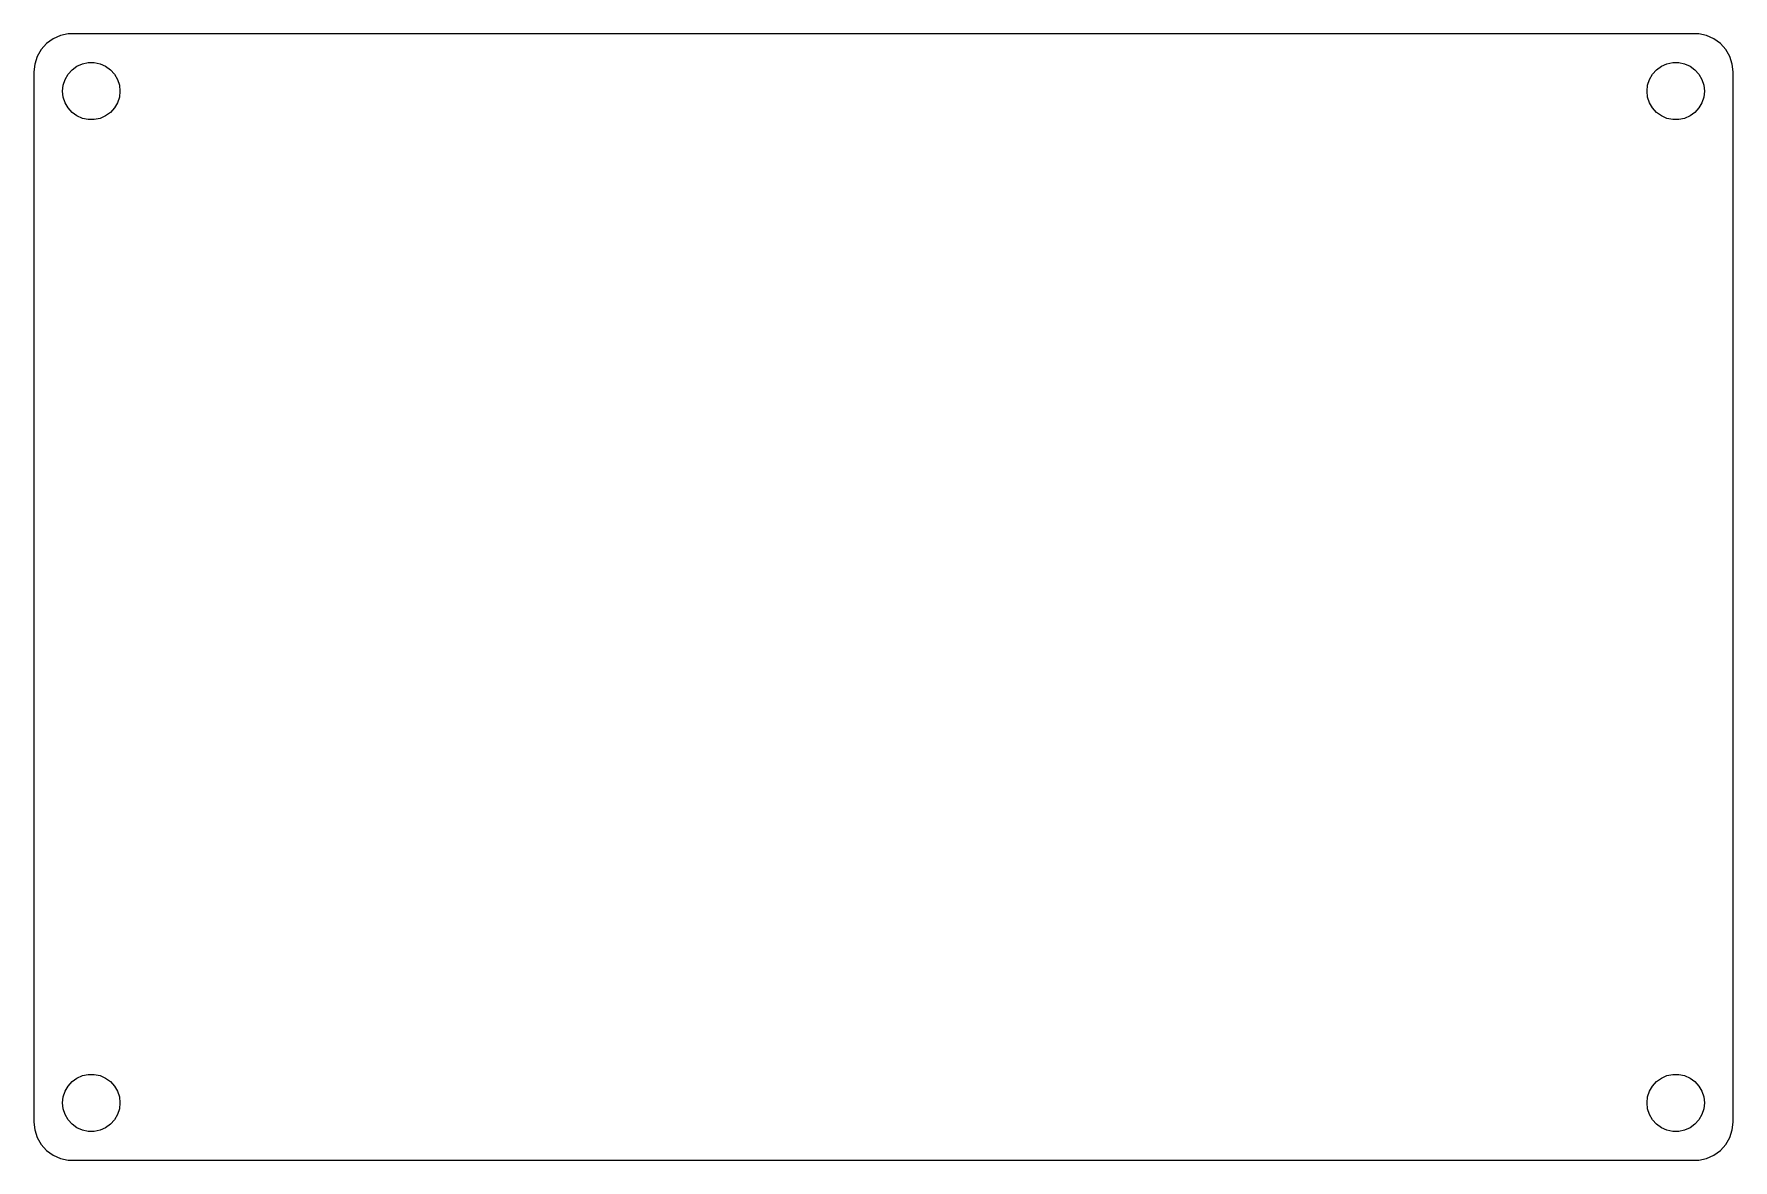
# Model space of a CAD drawing. Header units: metres. Extents: x -44.5 to 44.5, y -29.5 to 29.5.
import ezdxf

# ---------------------------------------------------------------- set-up
doc = ezdxf.new("R2010")
doc.units = ezdxf.units.M

msp = doc.modelspace()

# ---------------------------------------------------------------- linework, layer by layer
for p, q in [((-43.118, 29.4021), (-43.5, 29.232)), ((-42.709, 29.489), (-43.118, 29.4021)), ((42.709, 29.489), (-42.709, 29.489)), ((43.118, 29.4021), (42.709, 29.489)), ((43.5, 29.232), (43.118, 29.4021)), ((-44.118, 28.6756), (-44.3271, 28.3135)), ((-43.8383, 28.9863), (-44.118, 28.6756)), ((-43.5, 29.232), (-43.8383, 28.9863)), ((43.8383, 28.9863), (43.5, 29.232)), ((44.118, 28.6756), (43.8383, 28.9863)), ((44.3271, 28.3135), (44.118, 28.6756)), ((-44.4563, 27.9158), (-44.5, 27.5)), ((-44.3271, 28.3135), (-44.4563, 27.9158)), ((-42.7176, 27.3846), (-42.507, 27.6184)), ((-42.507, 27.6184), (-42.2525, 27.8034)), ((-42.2525, 27.8034), (-41.9651, 27.9313)), ((-41.9651, 27.9313), (-41.6573, 27.9967)), ((-41.6573, 27.9967), (-41.3427, 27.9967)), ((-41.3427, 27.9967), (-41.0349, 27.9313)), ((-41.0349, 27.9313), (-40.7475, 27.8034)), ((-40.7475, 27.8034), (-40.493, 27.6184)), ((-40.493, 27.6184), (-40.2824, 27.3846)), ((40.2824, 27.3846), (40.493, 27.6184)), ((40.493, 27.6184), (40.7475, 27.8034)), ((40.7475, 27.8034), (41.0349, 27.9313)), ((41.0349, 27.9313), (41.3427, 27.9967)), ((41.3427, 27.9967), (41.6573, 27.9967)), ((41.6573, 27.9967), (41.9651, 27.9313)), ((41.9651, 27.9313), (42.2525, 27.8034)), ((42.2525, 27.8034), (42.507, 27.6184)), ((42.507, 27.6184), (42.7176, 27.3846)), ((44.4563, 27.9158), (44.3271, 28.3135)), ((44.5, 27.5), (44.4563, 27.9158)), ((-44.5, 27.5), (-44.5, -27.5)), ((-43.005, 26.5), (-42.9721, 26.8129)), ((-42.9721, 26.8129), (-42.8749, 27.1121)), ((-42.8749, 27.1121), (-42.7176, 27.3846)), ((-40.2824, 27.3846), (-40.1251, 27.1121)), ((-40.1251, 27.1121), (-40.0279, 26.8129)), ((-40.0279, 26.8129), (-39.995, 26.5)), ((39.995, 26.5), (40.0279, 26.8129)), ((40.0279, 26.8129), (40.1251, 27.1121)), ((40.1251, 27.1121), (40.2824, 27.3846)), ((42.7176, 27.3846), (42.8749, 27.1121)), ((42.8749, 27.1121), (42.9721, 26.8129)), ((42.9721, 26.8129), (43.005, 26.5)), ((44.5, -27.5), (44.5, 27.5)), ((-42.9721, 26.1871), (-43.005, 26.5)), ((-42.8749, 25.8878), (-42.9721, 26.1871)), ((-42.7176, 25.6154), (-42.8749, 25.8878)), ((-40.1251, 25.8878), (-40.2824, 25.6154)), ((-40.0279, 26.1871), (-40.1251, 25.8878)), ((-39.995, 26.5), (-40.0279, 26.1871)), ((40.0279, 26.1871), (39.995, 26.5)), ((40.1251, 25.8878), (40.0279, 26.1871)), ((40.2824, 25.6154), (40.1251, 25.8878)), ((42.8749, 25.8878), (42.7176, 25.6154)), ((42.9721, 26.1871), (42.8749, 25.8878)), ((43.005, 26.5), (42.9721, 26.1871)), ((-42.507, 25.3816), (-42.7176, 25.6154)), ((-42.2525, 25.1966), (-42.507, 25.3816)), ((-41.9651, 25.0686), (-42.2525, 25.1966)), ((-41.6573, 25.0032), (-41.9651, 25.0686)), ((-41.3427, 25.0032), (-41.6573, 25.0032)), ((-41.0349, 25.0686), (-41.3427, 25.0032)), ((-40.7475, 25.1966), (-41.0349, 25.0686)), ((-40.493, 25.3816), (-40.7475, 25.1966)), ((-40.2824, 25.6154), (-40.493, 25.3816)), ((40.493, 25.3816), (40.2824, 25.6154)), ((40.7475, 25.1966), (40.493, 25.3816)), ((41.0349, 25.0686), (40.7475, 25.1966)), ((41.3427, 25.0032), (41.0349, 25.0686)), ((41.6573, 25.0032), (41.3427, 25.0032)), ((41.9651, 25.0686), (41.6573, 25.0032)), ((42.2525, 25.1966), (41.9651, 25.0686)), ((42.507, 25.3816), (42.2525, 25.1966)), ((42.7176, 25.6154), (42.507, 25.3816)), ((-42.8749, -25.8878), (-42.7176, -25.6154)), ((-42.7176, -25.6154), (-42.507, -25.3816)), ((-42.507, -25.3816), (-42.2525, -25.1966)), ((-42.2525, -25.1966), (-41.9651, -25.0686)), ((-41.9651, -25.0686), (-41.6573, -25.0032)), ((-41.6573, -25.0032), (-41.3427, -25.0032)), ((-41.3427, -25.0032), (-41.0349, -25.0686)), ((-41.0349, -25.0686), (-40.7475, -25.1966)), ((-40.7475, -25.1966), (-40.493, -25.3816)), ((-40.493, -25.3816), (-40.2824, -25.6154)), ((-40.2824, -25.6154), (-40.1251, -25.8878)), ((40.1251, -25.8878), (40.2824, -25.6154)), ((40.2824, -25.6154), (40.493, -25.3816)), ((40.493, -25.3816), (40.7475, -25.1966)), ((40.7475, -25.1966), (41.0349, -25.0686)), ((41.0349, -25.0686), (41.3427, -25.0032)), ((41.3427, -25.0032), (41.6573, -25.0032)), ((41.6573, -25.0032), (41.9651, -25.0686)), ((41.9651, -25.0686), (42.2525, -25.1966)), ((42.2525, -25.1966), (42.507, -25.3816)), ((42.507, -25.3816), (42.7176, -25.6154)), ((42.7176, -25.6154), (42.8749, -25.8878)), ((-43.005, -26.5), (-42.9721, -26.1871)), ((-42.9721, -26.8129), (-43.005, -26.5)), ((-42.9721, -26.1871), (-42.8749, -25.8878)), ((-40.1251, -25.8878), (-40.0279, -26.1871)), ((-40.0279, -26.1871), (-39.995, -26.5)), ((-39.995, -26.5), (-40.0279, -26.8129)), ((39.995, -26.5), (40.0279, -26.1871)), ((40.0279, -26.8129), (39.995, -26.5)), ((40.0279, -26.1871), (40.1251, -25.8878)), ((42.8749, -25.8878), (42.9721, -26.1871)), ((42.9721, -26.1871), (43.005, -26.5)), ((43.005, -26.5), (42.9721, -26.8129)), ((-44.5, -27.5), (-44.4563, -27.9158)), ((-42.8749, -27.1121), (-42.9721, -26.8129)), ((-42.7176, -27.3846), (-42.8749, -27.1121)), ((-42.507, -27.6184), (-42.7176, -27.3846)), ((-40.2824, -27.3846), (-40.493, -27.6184)), ((-40.1251, -27.1121), (-40.2824, -27.3846)), ((-40.0279, -26.8129), (-40.1251, -27.1121)), ((40.1251, -27.1121), (40.0279, -26.8129)), ((40.2824, -27.3846), (40.1251, -27.1121)), ((40.493, -27.6184), (40.2824, -27.3846)), ((42.7176, -27.3846), (42.507, -27.6184)), ((42.8749, -27.1121), (42.7176, -27.3846)), ((42.9721, -26.8129), (42.8749, -27.1121)), ((44.4563, -27.9158), (44.5, -27.5)), ((-44.4563, -27.9158), (-44.3271, -28.3135)), ((-44.3271, -28.3135), (-44.118, -28.6756)), ((-42.2525, -27.8034), (-42.507, -27.6184)), ((-41.9651, -27.9313), (-42.2525, -27.8034)), ((-41.6573, -27.9967), (-41.9651, -27.9313)), ((-41.3427, -27.9967), (-41.6573, -27.9967)), ((-41.0349, -27.9313), (-41.3427, -27.9967)), ((-40.7475, -27.8034), (-41.0349, -27.9313)), ((-40.493, -27.6184), (-40.7475, -27.8034)), ((40.7475, -27.8034), (40.493, -27.6184)), ((41.0349, -27.9313), (40.7475, -27.8034)), ((41.3427, -27.9967), (41.0349, -27.9313)), ((41.6573, -27.9967), (41.3427, -27.9967)), ((41.9651, -27.9313), (41.6573, -27.9967)), ((42.2525, -27.8034), (41.9651, -27.9313)), ((42.507, -27.6184), (42.2525, -27.8034)), ((44.118, -28.6756), (44.3271, -28.3135)), ((44.3271, -28.3135), (44.4563, -27.9158)), ((-44.118, -28.6756), (-43.8383, -28.9863)), ((-43.8383, -28.9863), (-43.5, -29.232)), ((-43.5, -29.232), (-43.118, -29.4021)), ((43.118, -29.4021), (43.5, -29.232)), ((43.5, -29.232), (43.8383, -28.9863)), ((43.8383, -28.9863), (44.118, -28.6756)), ((-43.118, -29.4021), (-42.709, -29.489)), ((-42.709, -29.489), (42.709, -29.489)), ((42.709, -29.489), (43.118, -29.4021))]:
    msp.add_line(p, q)

doc.saveas('drawing.dxf')
